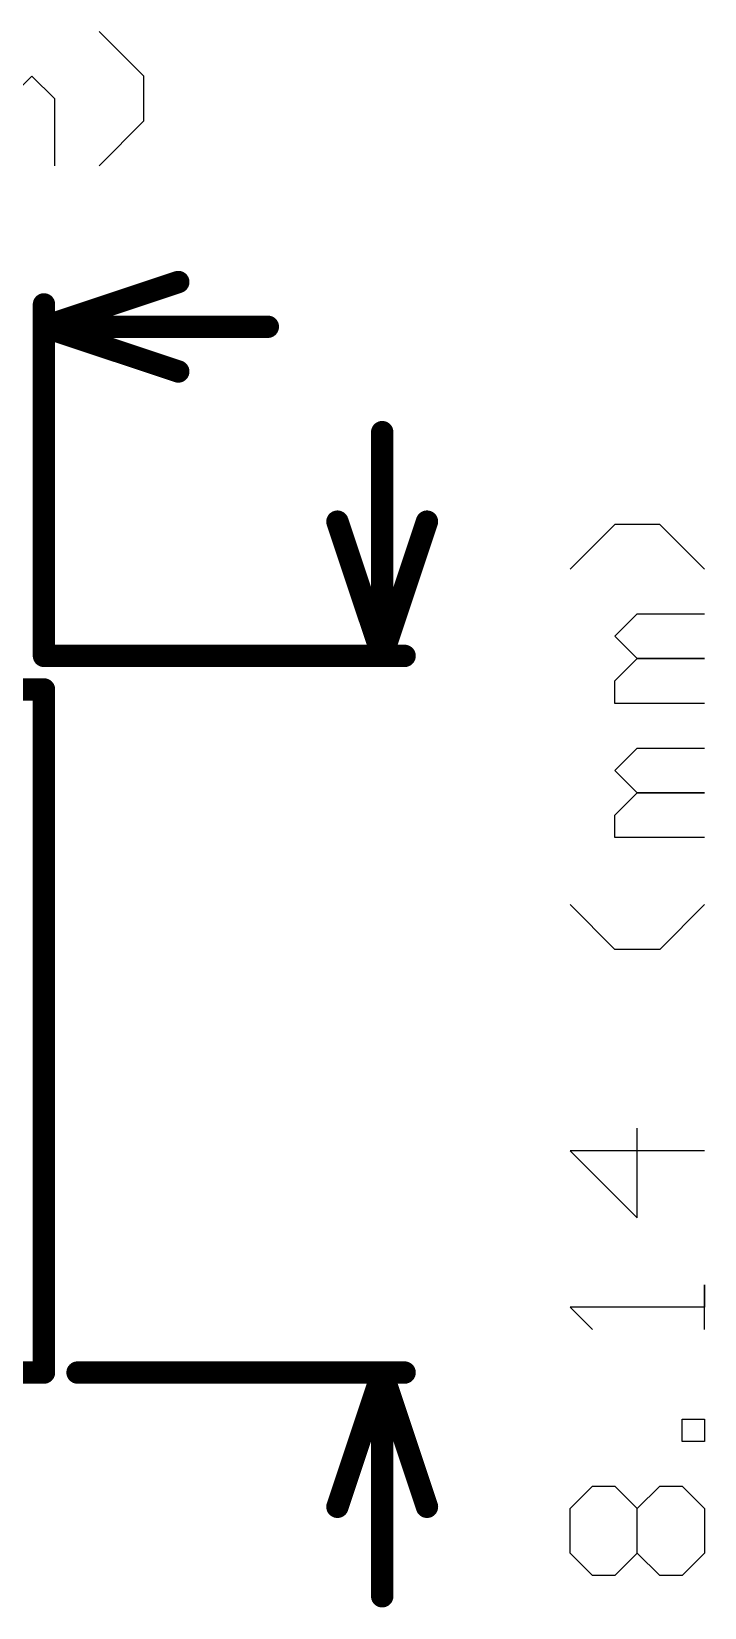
# Model space of a CAD drawing. Header units: millimetres. Extents: x 6.48 to 7.289, y 0.909 to 1.613.
# Drawn here: x 6.988 to 7.289, y 0.909 to 1.613 of the extents above; entities that cross this region are included whole.
import ezdxf

# ---------------------------------------------------------------- set-up
doc = ezdxf.new("R2010")
doc.units = ezdxf.units.MM
doc.header["$MEASUREMENT"] = 0
doc.layers.add('Mechanical13', color=56, linetype='Continuous')
doc.layers.add('Mechanical2', color=216, linetype='Continuous')

msp = doc.modelspace()

# ---------------------------------------------------------------- linework, layer by layer
at = {"layer": 'Mechanical13'}
for p, q in [((7.03852, 1.59297), (7.01853, 1.61296)), ((6.97854, 1.58297), (6.98854, 1.59297)), ((6.98854, 1.59297), (6.99853, 1.58297)), ((7.03852, 1.57297), (7.03852, 1.59297)), ((6.99853, 1.58297), (6.99853, 1.55298)), ((7.01853, 1.55298), (7.03852, 1.57297)), ((7.24897, 1.39266), (7.22898, 1.37267)), ((7.26897, 1.39266), (7.24897, 1.39266)), ((7.28896, 1.37267), (7.26897, 1.39266)), ((7.24897, 1.34268), (7.25897, 1.35268)), ((7.25897, 1.35268), (7.28896, 1.35268)), ((7.25897, 1.33268), (7.24897, 1.34268)), ((7.24897, 1.32269), (7.25897, 1.33268)), ((7.25897, 1.33268), (7.28896, 1.33268)), ((7.28896, 1.33268), (7.25897, 1.33268)), ((7.24897, 1.31269), (7.24897, 1.32269)), ((7.28896, 1.31269), (7.24897, 1.31269)), ((7.24897, 1.2827), (7.25897, 1.2927)), ((7.25897, 1.2927), (7.28896, 1.2927)), ((7.25897, 1.2727), (7.24897, 1.2827)), ((7.24897, 1.26271), (7.25897, 1.2727)), ((7.25897, 1.2727), (7.28896, 1.2727)), ((7.28896, 1.2727), (7.25897, 1.2727)), ((7.24897, 1.25271), (7.24897, 1.26271)), ((7.28896, 1.25271), (7.24897, 1.25271)), ((7.24897, 1.20273), (7.22898, 1.22272)), ((7.28896, 1.22272), (7.26897, 1.20273)), ((7.26897, 1.20273), (7.24897, 1.20273)), ((7.25897, 1.08276), (7.25897, 1.12275)), ((7.28896, 1.11275), (7.22898, 1.11275)), ((7.22898, 1.11275), (7.25897, 1.08276)), ((7.28896, 1.03278), (7.28896, 1.05277)), ((7.28896, 1.05277), (7.28896, 1.04278)), ((7.28896, 1.04278), (7.22898, 1.04278)), ((7.22898, 1.04278), (7.23898, 1.03278)), ((7.27896, 0.9828), (7.27896, 0.99279)), ((7.27896, 0.99279), (7.28896, 0.99279)), ((7.28896, 0.99279), (7.28896, 0.9828)), ((7.28896, 0.9828), (7.27896, 0.9828)), ((7.22898, 0.95281), (7.23898, 0.9628)), ((7.23898, 0.9628), (7.24897, 0.9628)), ((7.24897, 0.9628), (7.25897, 0.95281)), ((7.25897, 0.95281), (7.26897, 0.9628)), ((7.26897, 0.9628), (7.27896, 0.9628)), ((7.27896, 0.9628), (7.28896, 0.95281)), ((7.22898, 0.93281), (7.22898, 0.95281)), ((7.25897, 0.93281), (7.25897, 0.95281)), ((7.28896, 0.95281), (7.28896, 0.93281)), ((7.23898, 0.92282), (7.22898, 0.93281)), ((7.25897, 0.93281), (7.24897, 0.92282)), ((7.26897, 0.92282), (7.25897, 0.93281)), ((7.28896, 0.93281), (7.27896, 0.92282)), ((7.24897, 0.92282), (7.23898, 0.92282)), ((7.27896, 0.92282), (7.26897, 0.92282))]:
    msp.add_line(p, q, dxfattribs=at)
at = {"layer": 'Mechanical13', "const_width": 0.01}
for points in [[(6.9939, 1.481), (7.0539, 1.501)], [(6.9939, 1.3339), (6.9939, 1.491)], [(6.9939, 1.481), (7.0539, 1.461)], [(6.9939, 1.481), (7.0939, 1.481)], [(7.145, 1.3339), (7.145, 1.4339)], [(7.125, 1.3939), (7.145, 1.3339)], [(7.145, 1.3339), (7.165, 1.3939)], [(6.9939, 1.3339), (7.155, 1.3339)], [(7.0089, 1.01358), (7.155, 1.01358)], [(7.125, 0.95358), (7.145, 1.01358)], [(7.145, 1.01358), (7.165, 0.95358)], [(7.145, 0.91358), (7.145, 1.01358)]]:
    msp.add_lwpolyline(points, dxfattribs=at)
at = {"layer": 'Mechanical13', "const_width": 0.005}
for points in [[(7.0514, 1.501, 1), (7.0564, 1.501, 1)], [(6.9914, 1.491, 1), (6.9964, 1.491, 1)], [(6.9914, 1.481, 1), (6.9964, 1.481, 1)], [(6.9914, 1.481, 1), (6.9964, 1.481, 1)], [(6.9914, 1.481, 1), (6.9964, 1.481, 1)], [(7.0914, 1.481, 1), (7.0964, 1.481, 1)], [(7.0514, 1.461, 1), (7.0564, 1.461, 1)], [(7.1425, 1.4339, 1), (7.1475, 1.4339, 1)], [(7.1225, 1.3939, 1), (7.1275, 1.3939, 1)], [(7.1625, 1.3939, 1), (7.1675, 1.3939, 1)], [(6.9914, 1.3339, 1), (6.9964, 1.3339, 1)], [(6.9914, 1.3339, 1), (6.9964, 1.3339, 1)], [(7.1425, 1.3339, 1), (7.1475, 1.3339, 1)], [(7.1425, 1.3339, 1), (7.1475, 1.3339, 1)], [(7.1425, 1.3339, 1), (7.1475, 1.3339, 1)], [(7.1525, 1.3339, 1), (7.1575, 1.3339, 1)], [(7.0064, 1.01358, 1), (7.0114, 1.01358, 1)], [(7.1425, 1.01358, 1), (7.1475, 1.01358, 1)], [(7.1425, 1.01358, 1), (7.1475, 1.01358, 1)], [(7.1425, 1.01358, 1), (7.1475, 1.01358, 1)], [(7.1525, 1.01358, 1), (7.1575, 1.01358, 1)], [(7.1225, 0.95358, 1), (7.1275, 0.95358, 1)], [(7.1625, 0.95358, 1), (7.1675, 0.95358, 1)], [(7.1425, 0.91358, 1), (7.1475, 0.91358, 1)]]:
    msp.add_lwpolyline(points, format="xyb", close=True, dxfattribs=at)
at = {"layer": 'Mechanical2', "const_width": 0.01}
for points in [[(6.58531, 1.3189), (6.9939, 1.3189)], [(6.9939, 1.01358), (6.9939, 1.3189)], [(6.722, 1.01358), (6.9939, 1.01358)]]:
    msp.add_lwpolyline(points, dxfattribs=at)
at = {"layer": 'Mechanical2', "const_width": 0.005}
for points in [[(6.9914, 1.3189, 1), (6.9964, 1.3189, 1)], [(6.9914, 1.3189, 1), (6.9964, 1.3189, 1)], [(6.9914, 1.01358, 1), (6.9964, 1.01358, 1)], [(6.9914, 1.01358, 1), (6.9964, 1.01358, 1)]]:
    msp.add_lwpolyline(points, format="xyb", close=True, dxfattribs=at)

doc.saveas('drawing.dxf')
